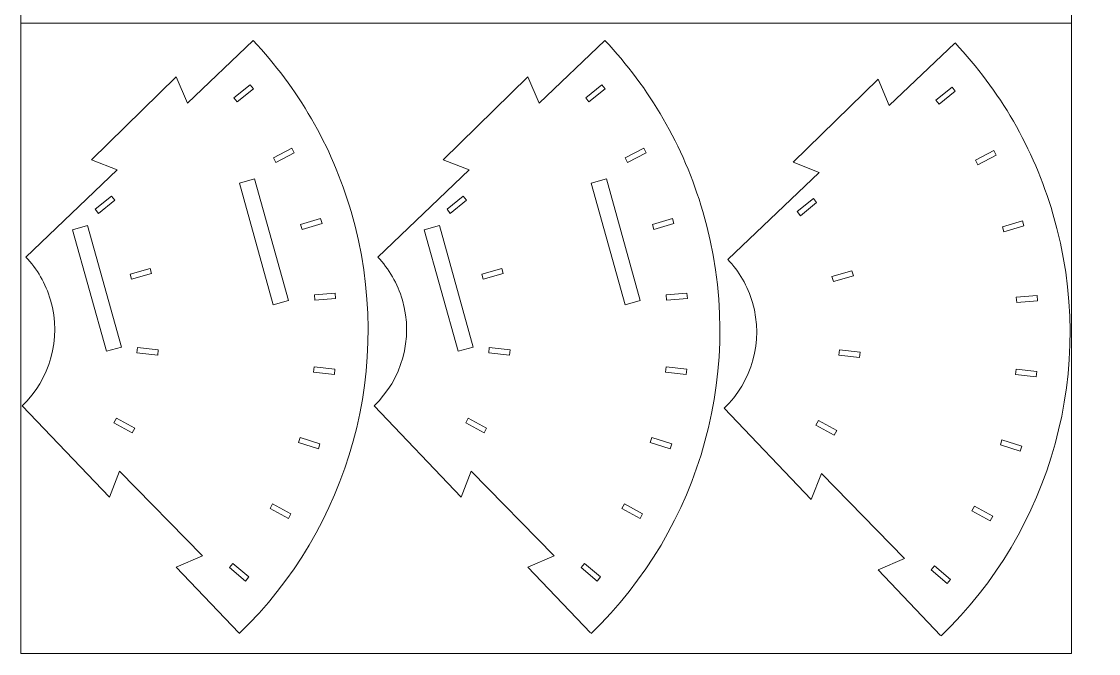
# Model space of a CAD drawing. Header units: centimetres. Extents: x -226 to -75, y 0 to 222.
# Drawn here: x -125.8 to -74.6, y 72.2 to 102.3 of the extents above; entities that cross this region are included whole.
import ezdxf

# ---------------------------------------------------------------- set-up
doc = ezdxf.new("R2010")
doc.units = ezdxf.units.CM
doc.header["$MEASUREMENT"] = 0
doc.layers.add('layer 1', color=7, linetype='Continuous')

msp = doc.modelspace()

# ---------------------------------------------------------------- linework, layer by layer
at = {"layer": 'layer 1', "color": 250, "lineweight": 20}
for points in [[(-125.83724, 102.24642), (-75.83724, 102.24642), (-75.83724, 132.24642), (-125.83724, 132.24642), (-125.83724, 102.24642)], [(-125.83724, 72.24642), (-75.83724, 72.24642), (-75.83724, 102.24642), (-125.83724, 102.24642), (-125.83724, 72.24642)]]:
    msp.add_lwpolyline(points, close=True, dxfattribs=at)
at = {"layer": 'layer 1', "color": 1, "lineweight": 9}
for points, knots in [([(-114.78325, 101.41012), (-114.78325, 101.41012), (-117.90767, 98.43367), (-117.90767, 98.43367), (-117.90767, 98.43367), (-117.90767, 98.43367), (-117.9076, 98.4337), (-117.9076, 98.4337), (-117.9076, 98.4337), (-117.9076, 98.4337), (-118.44636, 99.68857), (-118.44636, 99.68857), (-118.44636, 99.68857), (-118.44636, 99.68857), (-122.48003, 95.7389), (-122.48003, 95.7389), (-122.48003, 95.7389), (-122.48003, 95.7389), (-121.24414, 95.25511), (-121.24414, 95.25511), (-121.24414, 95.25511), (-121.24414, 95.25511), (-121.24407, 95.25528), (-121.24407, 95.25528), (-121.24407, 95.25528), (-121.24407, 95.25528), (-125.59488, 91.11042), (-125.59488, 91.11042)], [0, 0, 0, 0, 0.125, 0.125, 0.125, 0.125, 0.25, 0.25, 0.25, 0.25, 0.375, 0.375, 0.375, 0.375, 0.5, 0.5, 0.5, 0.5, 0.625, 0.625, 0.625, 0.625, 0.75, 0.75, 0.75, 0.75, 1, 1, 1, 1]), ([(-115.44323, 73.19434), (-110.24081, 78.20435), (-107.95555, 85.88566), (-110.12224, 93.2819), (-110.12224, 93.2819), (-111.04388, 96.42808), (-112.67082, 99.18056), (-114.78092, 101.41237)], [0, 0, 0, 0, 0.33333333, 0.33333333, 0.33333333, 0.33333333, 1, 1, 1, 1]), ([(-98.04231, 101.41012), (-98.04231, 101.41012), (-101.16673, 98.43367), (-101.16673, 98.43367), (-101.16673, 98.43367), (-101.16673, 98.43367), (-101.16666, 98.4337), (-101.16666, 98.4337), (-101.16666, 98.4337), (-101.16666, 98.4337), (-101.70542, 99.68857), (-101.70542, 99.68857), (-101.70542, 99.68857), (-101.70542, 99.68857), (-105.73909, 95.7389), (-105.73909, 95.7389), (-105.73909, 95.7389), (-105.73909, 95.7389), (-104.5032, 95.25511), (-104.5032, 95.25511), (-104.5032, 95.25511), (-104.5032, 95.25511), (-104.50313, 95.25528), (-104.50313, 95.25528), (-104.50313, 95.25528), (-104.50313, 95.25528), (-108.85394, 91.11042), (-108.85394, 91.11042)], [0, 0, 0, 0, 0.125, 0.125, 0.125, 0.125, 0.25, 0.25, 0.25, 0.25, 0.375, 0.375, 0.375, 0.375, 0.5, 0.5, 0.5, 0.5, 0.625, 0.625, 0.625, 0.625, 0.75, 0.75, 0.75, 0.75, 1, 1, 1, 1]), ([(-98.70229, 73.19434), (-93.49987, 78.20435), (-91.21461, 85.88566), (-93.3813, 93.2819), (-93.3813, 93.2819), (-94.30294, 96.42808), (-95.92988, 99.18056), (-98.03998, 101.41237)], [0, 0, 0, 0, 0.33333333, 0.33333333, 0.33333333, 0.33333333, 1, 1, 1, 1]), ([(-81.38184, 101.29625), (-81.38184, 101.29625), (-84.50626, 98.3198), (-84.50626, 98.3198), (-84.50626, 98.3198), (-84.50626, 98.3198), (-84.50619, 98.31983), (-84.50619, 98.31983), (-84.50619, 98.31983), (-84.50619, 98.31983), (-85.04495, 99.5747), (-85.04495, 99.5747), (-85.04495, 99.5747), (-85.04495, 99.5747), (-89.07862, 95.62503), (-89.07862, 95.62503), (-89.07862, 95.62503), (-89.07862, 95.62503), (-87.84273, 95.14124), (-87.84273, 95.14124), (-87.84273, 95.14124), (-87.84273, 95.14124), (-87.84266, 95.14141), (-87.84266, 95.14141), (-87.84266, 95.14141), (-87.84266, 95.14141), (-92.19347, 90.99655), (-92.19347, 90.99655)], [0, 0, 0, 0, 0.125, 0.125, 0.125, 0.125, 0.25, 0.25, 0.25, 0.25, 0.375, 0.375, 0.375, 0.375, 0.5, 0.5, 0.5, 0.5, 0.625, 0.625, 0.625, 0.625, 0.75, 0.75, 0.75, 0.75, 1, 1, 1, 1]), ([(-82.04182, 73.08047), (-76.8394, 78.09048), (-74.55414, 85.77179), (-76.72083, 93.16803), (-76.72083, 93.16803), (-77.64247, 96.31421), (-79.26941, 99.06669), (-81.37951, 101.2985)], [0, 0, 0, 0, 0.33333333, 0.33333333, 0.33333333, 0.33333333, 1, 1, 1, 1]), ([(-114.71397, 94.82483), (-114.71397, 94.82483), (-113.09934, 89.04618), (-113.09934, 89.04618), (-113.09934, 89.04618), (-113.09934, 89.04618), (-113.82168, 88.84439), (-113.82168, 88.84439), (-113.82168, 88.84439), (-113.82168, 88.84439), (-115.43631, 94.62297), (-115.43631, 94.62297), (-115.43631, 94.62297), (-115.43631, 94.62297), (-114.71397, 94.82483), (-114.71397, 94.82483)], [0, 0, 0, 0, 0.2, 0.2, 0.2, 0.2, 0.4, 0.4, 0.4, 0.4, 0.6, 0.6, 0.6, 0.6, 1, 1, 1, 1]), ([(-97.97303, 94.82483), (-97.97303, 94.82483), (-96.3584, 89.04618), (-96.3584, 89.04618), (-96.3584, 89.04618), (-96.3584, 89.04618), (-97.08074, 88.84439), (-97.08074, 88.84439), (-97.08074, 88.84439), (-97.08074, 88.84439), (-98.69537, 94.62297), (-98.69537, 94.62297), (-98.69537, 94.62297), (-98.69537, 94.62297), (-97.97303, 94.82483), (-97.97303, 94.82483)], [0, 0, 0, 0, 0.2, 0.2, 0.2, 0.2, 0.4, 0.4, 0.4, 0.4, 0.6, 0.6, 0.6, 0.6, 1, 1, 1, 1]), ([(-122.65959, 92.6047), (-122.65959, 92.6047), (-121.04496, 86.82609), (-121.04496, 86.82609), (-121.04496, 86.82609), (-121.04496, 86.82609), (-121.76731, 86.6243), (-121.76731, 86.6243), (-121.76731, 86.6243), (-121.76731, 86.6243), (-123.38194, 92.40288), (-123.38194, 92.40288), (-123.38194, 92.40288), (-123.38194, 92.40288), (-122.65959, 92.6047), (-122.65959, 92.6047)], [0, 0, 0, 0, 0.2, 0.2, 0.2, 0.2, 0.4, 0.4, 0.4, 0.4, 0.6, 0.6, 0.6, 0.6, 1, 1, 1, 1]), ([(-105.91865, 92.6047), (-105.91865, 92.6047), (-104.30402, 86.82609), (-104.30402, 86.82609), (-104.30402, 86.82609), (-104.30402, 86.82609), (-105.02637, 86.6243), (-105.02637, 86.6243), (-105.02637, 86.6243), (-105.02637, 86.6243), (-106.641, 92.40288), (-106.641, 92.40288), (-106.641, 92.40288), (-106.641, 92.40288), (-105.91865, 92.6047), (-105.91865, 92.6047)], [0, 0, 0, 0, 0.2, 0.2, 0.2, 0.2, 0.4, 0.4, 0.4, 0.4, 0.6, 0.6, 0.6, 0.6, 1, 1, 1, 1]), ([(-125.59486, 91.11043), (-125.06128, 90.54859), (-124.65047, 89.85405), (-124.41962, 89.05963), (-124.41962, 89.05963), (-123.88068, 87.20559), (-124.45937, 85.28253), (-125.76814, 84.03296)], [0, 0, 0, 0, 0.33333333, 0.33333333, 0.33333333, 0.33333333, 1, 1, 1, 1]), ([(-108.85392, 91.11043), (-108.32034, 90.54859), (-107.90953, 89.85405), (-107.67868, 89.05963), (-107.67868, 89.05963), (-107.13974, 87.20559), (-107.71843, 85.28253), (-109.0272, 84.03296)], [0, 0, 0, 0, 0.33333333, 0.33333333, 0.33333333, 0.33333333, 1, 1, 1, 1]), ([(-92.19345, 90.99656), (-91.65987, 90.43472), (-91.24906, 89.74018), (-91.01821, 88.94576), (-91.01821, 88.94576), (-90.47927, 87.09172), (-91.05796, 85.16866), (-92.36673, 83.91909)], [0, 0, 0, 0, 0.33333333, 0.33333333, 0.33333333, 0.33333333, 1, 1, 1, 1]), ([(-115.46842, 73.22135), (-115.46842, 73.22135), (-118.44485, 76.34576), (-118.44485, 76.34576), (-118.44485, 76.34576), (-118.44485, 76.34576), (-118.44485, 76.34569), (-118.44485, 76.34569), (-118.44485, 76.34569), (-118.44485, 76.34569), (-117.18995, 76.88445), (-117.18995, 76.88445), (-117.18995, 76.88445), (-117.18995, 76.88445), (-121.13968, 80.91808), (-121.13968, 80.91808), (-121.13968, 80.91808), (-121.13968, 80.91808), (-121.62345, 79.68222), (-121.62345, 79.68222), (-121.62345, 79.68222), (-121.62345, 79.68222), (-121.6233, 79.68215), (-121.6233, 79.68215), (-121.6233, 79.68215), (-121.6233, 79.68215), (-125.76816, 84.03296), (-125.76816, 84.03296)], [0, 0, 0, 0, 0.125, 0.125, 0.125, 0.125, 0.25, 0.25, 0.25, 0.25, 0.375, 0.375, 0.375, 0.375, 0.5, 0.5, 0.5, 0.5, 0.625, 0.625, 0.625, 0.625, 0.75, 0.75, 0.75, 0.75, 1, 1, 1, 1]), ([(-98.72748, 73.22135), (-98.72748, 73.22135), (-101.70391, 76.34576), (-101.70391, 76.34576), (-101.70391, 76.34576), (-101.70391, 76.34576), (-101.70391, 76.34569), (-101.70391, 76.34569), (-101.70391, 76.34569), (-101.70391, 76.34569), (-100.44901, 76.88445), (-100.44901, 76.88445), (-100.44901, 76.88445), (-100.44901, 76.88445), (-104.39874, 80.91808), (-104.39874, 80.91808), (-104.39874, 80.91808), (-104.39874, 80.91808), (-104.88251, 79.68222), (-104.88251, 79.68222), (-104.88251, 79.68222), (-104.88251, 79.68222), (-104.88236, 79.68215), (-104.88236, 79.68215), (-104.88236, 79.68215), (-104.88236, 79.68215), (-109.02722, 84.03296), (-109.02722, 84.03296)], [0, 0, 0, 0, 0.125, 0.125, 0.125, 0.125, 0.25, 0.25, 0.25, 0.25, 0.375, 0.375, 0.375, 0.375, 0.5, 0.5, 0.5, 0.5, 0.625, 0.625, 0.625, 0.625, 0.75, 0.75, 0.75, 0.75, 1, 1, 1, 1]), ([(-82.06701, 73.10748), (-82.06701, 73.10748), (-85.04344, 76.23189), (-85.04344, 76.23189), (-85.04344, 76.23189), (-85.04344, 76.23189), (-85.04344, 76.23182), (-85.04344, 76.23182), (-85.04344, 76.23182), (-85.04344, 76.23182), (-83.78854, 76.77058), (-83.78854, 76.77058), (-83.78854, 76.77058), (-83.78854, 76.77058), (-87.73827, 80.80421), (-87.73827, 80.80421), (-87.73827, 80.80421), (-87.73827, 80.80421), (-88.22204, 79.56835), (-88.22204, 79.56835), (-88.22204, 79.56835), (-88.22204, 79.56835), (-88.22189, 79.56828), (-88.22189, 79.56828), (-88.22189, 79.56828), (-88.22189, 79.56828), (-92.36675, 83.91909), (-92.36675, 83.91909)], [0, 0, 0, 0, 0.125, 0.125, 0.125, 0.125, 0.25, 0.25, 0.25, 0.25, 0.375, 0.375, 0.375, 0.375, 0.5, 0.5, 0.5, 0.5, 0.625, 0.625, 0.625, 0.625, 0.75, 0.75, 0.75, 0.75, 1, 1, 1, 1])]:
    msp.add_open_spline(points, degree=3, knots=knots, dxfattribs=at)
for points in [[(-115.69575, 98.69008), (-115.69575, 98.69008), (-114.92337, 99.3126), (-114.92337, 99.3126)], [(-114.76808, 99.11783), (-114.76808, 99.11783), (-115.54038, 98.49532), (-115.54038, 98.49532)], [(-114.92337, 99.31258), (-114.92337, 99.31258), (-114.76808, 99.11781), (-114.76808, 99.11781)], [(-98.95481, 98.69008), (-98.95481, 98.69008), (-98.18243, 99.3126), (-98.18243, 99.3126)], [(-98.02714, 99.11783), (-98.02714, 99.11783), (-98.79944, 98.49532), (-98.79944, 98.49532)], [(-98.18243, 99.31258), (-98.18243, 99.31258), (-98.02714, 99.11781), (-98.02714, 99.11781)], [(-82.29434, 98.57621), (-82.29434, 98.57621), (-81.52196, 99.19873), (-81.52196, 99.19873)], [(-81.36667, 99.00396), (-81.36667, 99.00396), (-82.13897, 98.38145), (-82.13897, 98.38145)], [(-81.52196, 99.19871), (-81.52196, 99.19871), (-81.36667, 99.00394), (-81.36667, 99.00394)], [(-115.54038, 98.49533), (-115.54038, 98.49533), (-115.69575, 98.6901), (-115.69575, 98.6901)], [(-98.79944, 98.49533), (-98.79944, 98.49533), (-98.95481, 98.6901), (-98.95481, 98.6901)], [(-82.13897, 98.38146), (-82.13897, 98.38146), (-82.29434, 98.57623), (-82.29434, 98.57623)], [(-113.81406, 95.83455), (-113.81406, 95.83455), (-112.93579, 96.29348), (-112.93579, 96.29348)], [(-112.82121, 96.07219), (-112.82121, 96.07219), (-113.69941, 95.61323), (-113.69941, 95.61323)], [(-112.93582, 96.29347), (-112.93582, 96.29347), (-112.82121, 96.07221), (-112.82121, 96.07221)], [(-97.07312, 95.83455), (-97.07312, 95.83455), (-96.19485, 96.29348), (-96.19485, 96.29348)], [(-96.08027, 96.07219), (-96.08027, 96.07219), (-96.95847, 95.61323), (-96.95847, 95.61323)], [(-96.19488, 96.29347), (-96.19488, 96.29347), (-96.08027, 96.07221), (-96.08027, 96.07221)], [(-80.41265, 95.72068), (-80.41265, 95.72068), (-79.53438, 96.17961), (-79.53438, 96.17961)], [(-79.4198, 95.95832), (-79.4198, 95.95832), (-80.298, 95.49936), (-80.298, 95.49936)], [(-79.53441, 96.1796), (-79.53441, 96.1796), (-79.4198, 95.95834), (-79.4198, 95.95834)], [(-113.69938, 95.61324), (-113.69938, 95.61324), (-113.81406, 95.83454), (-113.81406, 95.83454)], [(-96.95844, 95.61324), (-96.95844, 95.61324), (-97.07312, 95.83454), (-97.07312, 95.83454)], [(-80.29797, 95.49937), (-80.29797, 95.49937), (-80.41265, 95.72067), (-80.41265, 95.72067)], [(-122.29626, 93.38433), (-122.29626, 93.38433), (-121.5223, 94.00814), (-121.5223, 94.00814)], [(-121.36662, 93.81338), (-121.36662, 93.81338), (-122.14062, 93.18939), (-122.14062, 93.18939)], [(-121.52227, 94.00813), (-121.52227, 94.00813), (-121.36662, 93.81336), (-121.36662, 93.81336)], [(-105.55532, 93.38433), (-105.55532, 93.38433), (-104.78136, 94.00814), (-104.78136, 94.00814)], [(-104.62568, 93.81338), (-104.62568, 93.81338), (-105.39968, 93.18939), (-105.39968, 93.18939)], [(-104.78133, 94.00813), (-104.78133, 94.00813), (-104.62568, 93.81336), (-104.62568, 93.81336)], [(-88.89485, 93.27046), (-88.89485, 93.27046), (-88.12089, 93.89427), (-88.12089, 93.89427)], [(-88.12086, 93.89426), (-88.12086, 93.89426), (-87.96521, 93.69949), (-87.96521, 93.69949)], [(-122.14062, 93.1894), (-122.14062, 93.1894), (-122.29623, 93.38431), (-122.29623, 93.38431)], [(-105.39968, 93.1894), (-105.39968, 93.1894), (-105.55529, 93.38431), (-105.55529, 93.38431)], [(-87.96521, 93.69951), (-87.96521, 93.69951), (-88.73921, 93.07552), (-88.73921, 93.07552)], [(-112.5212, 92.66685), (-112.5212, 92.66685), (-111.57075, 92.94463), (-111.57075, 92.94463)], [(-111.57072, 92.94463), (-111.57072, 92.94463), (-111.50097, 92.70517), (-111.50097, 92.70517)], [(-95.78026, 92.66685), (-95.78026, 92.66685), (-94.82981, 92.94463), (-94.82981, 92.94463)], [(-94.82978, 92.94463), (-94.82978, 92.94463), (-94.76003, 92.70517), (-94.76003, 92.70517)], [(-88.73921, 93.07553), (-88.73921, 93.07553), (-88.89482, 93.27044), (-88.89482, 93.27044)], [(-79.11979, 92.55298), (-79.11979, 92.55298), (-78.16934, 92.83076), (-78.16934, 92.83076)], [(-78.16931, 92.83076), (-78.16931, 92.83076), (-78.09956, 92.5913), (-78.09956, 92.5913)], [(-112.4516, 92.42728), (-112.4516, 92.42728), (-112.5212, 92.66685), (-112.5212, 92.66685)], [(-111.50101, 92.70516), (-111.50101, 92.70516), (-112.4516, 92.42728), (-112.4516, 92.42728)], [(-95.71066, 92.42728), (-95.71066, 92.42728), (-95.78026, 92.66685), (-95.78026, 92.66685)], [(-94.76007, 92.70516), (-94.76007, 92.70516), (-95.71066, 92.42728), (-95.71066, 92.42728)], [(-79.05019, 92.31341), (-79.05019, 92.31341), (-79.11979, 92.55298), (-79.11979, 92.55298)], [(-78.0996, 92.59129), (-78.0996, 92.59129), (-79.05019, 92.31341), (-79.05019, 92.31341)], [(-120.57044, 90.05465), (-120.57044, 90.05465), (-120.64015, 90.29429), (-120.64015, 90.29429)], [(-120.64011, 90.29428), (-120.64011, 90.29428), (-119.68712, 90.57273), (-119.68712, 90.57273)], [(-119.61755, 90.33315), (-119.61755, 90.33315), (-120.57044, 90.05463), (-120.57044, 90.05463)], [(-119.68715, 90.57272), (-119.68715, 90.57272), (-119.61755, 90.33315), (-119.61755, 90.33315)], [(-103.8295, 90.05465), (-103.8295, 90.05465), (-103.89921, 90.29429), (-103.89921, 90.29429)], [(-103.89917, 90.29428), (-103.89917, 90.29428), (-102.94618, 90.57273), (-102.94618, 90.57273)], [(-102.87661, 90.33315), (-102.87661, 90.33315), (-103.8295, 90.05463), (-103.8295, 90.05463)], [(-102.94621, 90.57272), (-102.94621, 90.57272), (-102.87661, 90.33315), (-102.87661, 90.33315)], [(-87.2387, 90.18041), (-87.2387, 90.18041), (-86.28571, 90.45886), (-86.28571, 90.45886)], [(-86.21614, 90.21928), (-86.21614, 90.21928), (-87.16903, 89.94076), (-87.16903, 89.94076)], [(-86.28574, 90.45885), (-86.28574, 90.45885), (-86.21614, 90.21928), (-86.21614, 90.21928)], [(-87.16903, 89.94078), (-87.16903, 89.94078), (-87.23874, 90.18042), (-87.23874, 90.18042)], [(-111.86645, 89.30758), (-111.86645, 89.30758), (-110.87994, 89.39362), (-110.87994, 89.39362)], [(-111.84458, 89.05901), (-111.84458, 89.05901), (-111.86645, 89.30758), (-111.86645, 89.30758)], [(-110.87994, 89.39363), (-110.87994, 89.39363), (-110.85803, 89.14528), (-110.85803, 89.14528)], [(-95.12551, 89.30758), (-95.12551, 89.30758), (-94.139, 89.39362), (-94.139, 89.39362)], [(-95.10364, 89.05901), (-95.10364, 89.05901), (-95.12551, 89.30758), (-95.12551, 89.30758)], [(-94.139, 89.39363), (-94.139, 89.39363), (-94.11709, 89.14528), (-94.11709, 89.14528)], [(-78.46504, 89.19371), (-78.46504, 89.19371), (-77.47853, 89.27975), (-77.47853, 89.27975)], [(-78.44317, 88.94514), (-78.44317, 88.94514), (-78.46504, 89.19371), (-78.46504, 89.19371)], [(-77.47853, 89.27976), (-77.47853, 89.27976), (-77.45662, 89.03141), (-77.45662, 89.03141)], [(-110.85803, 89.14528), (-110.85803, 89.14528), (-111.84458, 89.05902), (-111.84458, 89.05902)], [(-94.11709, 89.14528), (-94.11709, 89.14528), (-95.10364, 89.05902), (-95.10364, 89.05902)], [(-77.45662, 89.03141), (-77.45662, 89.03141), (-78.44317, 88.94515), (-78.44317, 88.94515)], [(-120.31139, 86.55621), (-120.31139, 86.55621), (-120.28465, 86.80432), (-120.28465, 86.80432)], [(-120.28465, 86.80432), (-120.28465, 86.80432), (-119.29751, 86.69518), (-119.29751, 86.69518)], [(-119.29751, 86.69518), (-119.29751, 86.69518), (-119.32432, 86.44697), (-119.32432, 86.44697)], [(-103.57045, 86.55621), (-103.57045, 86.55621), (-103.54371, 86.80432), (-103.54371, 86.80432)], [(-103.54371, 86.80432), (-103.54371, 86.80432), (-102.55657, 86.69518), (-102.55657, 86.69518)], [(-102.55657, 86.69518), (-102.55657, 86.69518), (-102.58338, 86.44697), (-102.58338, 86.44697)], [(-86.90998, 86.44234), (-86.90998, 86.44234), (-86.88324, 86.69045), (-86.88324, 86.69045)], [(-86.88324, 86.69045), (-86.88324, 86.69045), (-85.8961, 86.58131), (-85.8961, 86.58131)], [(-119.32429, 86.44696), (-119.32429, 86.44696), (-120.31136, 86.55622), (-120.31136, 86.55622)], [(-102.58335, 86.44696), (-102.58335, 86.44696), (-103.57042, 86.55622), (-103.57042, 86.55622)], [(-85.92288, 86.33309), (-85.92288, 86.33309), (-86.90995, 86.44235), (-86.90995, 86.44235)], [(-85.8961, 86.58131), (-85.8961, 86.58131), (-85.92291, 86.3331), (-85.92291, 86.3331)], [(-111.90159, 85.63692), (-111.90159, 85.63692), (-111.87488, 85.88496), (-111.87488, 85.88496)], [(-110.91667, 85.52816), (-110.91667, 85.52816), (-111.90159, 85.63692), (-111.90159, 85.63692)], [(-111.87488, 85.88496), (-111.87488, 85.88496), (-110.89007, 85.77596), (-110.89007, 85.77596)], [(-110.89007, 85.77596), (-110.89007, 85.77596), (-110.91667, 85.52817), (-110.91667, 85.52817)], [(-95.16065, 85.63692), (-95.16065, 85.63692), (-95.13394, 85.88496), (-95.13394, 85.88496)], [(-94.17573, 85.52816), (-94.17573, 85.52816), (-95.16065, 85.63692), (-95.16065, 85.63692)], [(-95.13394, 85.88496), (-95.13394, 85.88496), (-94.14913, 85.77596), (-94.14913, 85.77596)], [(-94.14913, 85.77596), (-94.14913, 85.77596), (-94.17573, 85.52817), (-94.17573, 85.52817)], [(-78.50018, 85.52305), (-78.50018, 85.52305), (-78.47347, 85.77109), (-78.47347, 85.77109)], [(-78.47347, 85.77109), (-78.47347, 85.77109), (-77.48866, 85.66209), (-77.48866, 85.66209)], [(-77.48866, 85.66209), (-77.48866, 85.66209), (-77.51526, 85.4143), (-77.51526, 85.4143)], [(-77.51526, 85.41429), (-77.51526, 85.41429), (-78.50018, 85.52305), (-78.50018, 85.52305)], [(-121.40335, 83.22504), (-121.40335, 83.22504), (-121.28411, 83.44415), (-121.28411, 83.44415)], [(-120.53202, 82.74449), (-120.53202, 82.74449), (-121.40335, 83.22504), (-121.40335, 83.22504)], [(-121.28411, 83.44415), (-121.28411, 83.44415), (-120.41282, 82.96346), (-120.41282, 82.96346)], [(-104.66241, 83.22504), (-104.66241, 83.22504), (-104.54317, 83.44415), (-104.54317, 83.44415)], [(-103.79108, 82.74449), (-103.79108, 82.74449), (-104.66241, 83.22504), (-104.66241, 83.22504)], [(-104.54317, 83.44415), (-104.54317, 83.44415), (-103.67188, 82.96346), (-103.67188, 82.96346)], [(-88.00194, 83.11117), (-88.00194, 83.11117), (-87.8827, 83.33028), (-87.8827, 83.33028)], [(-87.13061, 82.63062), (-87.13061, 82.63062), (-88.00194, 83.11117), (-88.00194, 83.11117)], [(-87.8827, 83.33028), (-87.8827, 83.33028), (-87.01141, 82.84959), (-87.01141, 82.84959)], [(-120.41282, 82.96346), (-120.41282, 82.96346), (-120.53202, 82.74449), (-120.53202, 82.74449)], [(-112.62062, 82.2917), (-112.62062, 82.2917), (-112.54639, 82.52972), (-112.54639, 82.52972)], [(-112.54639, 82.52972), (-112.54639, 82.52972), (-111.60091, 82.22972), (-111.60091, 82.22972)], [(-103.67188, 82.96346), (-103.67188, 82.96346), (-103.79108, 82.74449), (-103.79108, 82.74449)], [(-95.87968, 82.2917), (-95.87968, 82.2917), (-95.80545, 82.52972), (-95.80545, 82.52972)], [(-95.80545, 82.52972), (-95.80545, 82.52972), (-94.85997, 82.22972), (-94.85997, 82.22972)], [(-87.01141, 82.84959), (-87.01141, 82.84959), (-87.13061, 82.63062), (-87.13061, 82.63062)], [(-111.67517, 81.99173), (-111.67517, 81.99173), (-112.62062, 82.2917), (-112.62062, 82.2917)], [(-111.60095, 82.22972), (-111.60095, 82.22972), (-111.67517, 81.99174), (-111.67517, 81.99174)], [(-94.93423, 81.99173), (-94.93423, 81.99173), (-95.87968, 82.2917), (-95.87968, 82.2917)], [(-94.86001, 82.22972), (-94.86001, 82.22972), (-94.93423, 81.99174), (-94.93423, 81.99174)], [(-79.21921, 82.17783), (-79.21921, 82.17783), (-79.14498, 82.41585), (-79.14498, 82.41585)], [(-78.27376, 81.87786), (-78.27376, 81.87786), (-79.21921, 82.17783), (-79.21921, 82.17783)], [(-79.14498, 82.41585), (-79.14498, 82.41585), (-78.1995, 82.11585), (-78.1995, 82.11585)], [(-78.19954, 82.11585), (-78.19954, 82.11585), (-78.27376, 81.87787), (-78.27376, 81.87787)], [(-113.97475, 79.15101), (-113.97475, 79.15101), (-113.85576, 79.36991), (-113.85576, 79.36991)], [(-113.10495, 78.67135), (-113.10495, 78.67135), (-113.97475, 79.15102), (-113.97475, 79.15102)], [(-113.85576, 79.36991), (-113.85576, 79.36991), (-112.98602, 78.89027), (-112.98602, 78.89027)], [(-97.23381, 79.15101), (-97.23381, 79.15101), (-97.11482, 79.36991), (-97.11482, 79.36991)], [(-96.36401, 78.67135), (-96.36401, 78.67135), (-97.23381, 79.15102), (-97.23381, 79.15102)], [(-97.11482, 79.36991), (-97.11482, 79.36991), (-96.24508, 78.89027), (-96.24508, 78.89027)], [(-80.57334, 79.03714), (-80.57334, 79.03714), (-80.45435, 79.25604), (-80.45435, 79.25604)], [(-79.70354, 78.55748), (-79.70354, 78.55748), (-80.57334, 79.03715), (-80.57334, 79.03715)], [(-80.45435, 79.25604), (-80.45435, 79.25604), (-79.58461, 78.7764), (-79.58461, 78.7764)], [(-112.98599, 78.89028), (-112.98599, 78.89028), (-113.10491, 78.67135), (-113.10491, 78.67135)], [(-96.24505, 78.89028), (-96.24505, 78.89028), (-96.36397, 78.67135), (-96.36397, 78.67135)], [(-79.58458, 78.77641), (-79.58458, 78.77641), (-79.7035, 78.55748), (-79.7035, 78.55748)], [(-115.91281, 76.33523), (-115.91281, 76.33523), (-115.75364, 76.52672), (-115.75364, 76.52672)], [(-115.75367, 76.52671), (-115.75367, 76.52671), (-114.99291, 75.88536), (-114.99291, 75.88536)], [(-99.17187, 76.33523), (-99.17187, 76.33523), (-99.0127, 76.52672), (-99.0127, 76.52672)], [(-99.01273, 76.52671), (-99.01273, 76.52671), (-98.25197, 75.88536), (-98.25197, 75.88536)], [(-82.5114, 76.22136), (-82.5114, 76.22136), (-82.35223, 76.41285), (-82.35223, 76.41285)], [(-82.35226, 76.41284), (-82.35226, 76.41284), (-81.5915, 75.77149), (-81.5915, 75.77149)], [(-115.15208, 75.69386), (-115.15208, 75.69386), (-115.91281, 76.33524), (-115.91281, 76.33524)], [(-114.99287, 75.88537), (-114.99287, 75.88537), (-115.15208, 75.69385), (-115.15208, 75.69385)], [(-98.41114, 75.69386), (-98.41114, 75.69386), (-99.17187, 76.33524), (-99.17187, 76.33524)], [(-98.25193, 75.88537), (-98.25193, 75.88537), (-98.41114, 75.69385), (-98.41114, 75.69385)], [(-81.75067, 75.57999), (-81.75067, 75.57999), (-82.5114, 76.22137), (-82.5114, 76.22137)], [(-81.59146, 75.7715), (-81.59146, 75.7715), (-81.75067, 75.57998), (-81.75067, 75.57998)]]:
    msp.add_open_spline(points, degree=3, dxfattribs=at)

doc.saveas('drawing.dxf')
